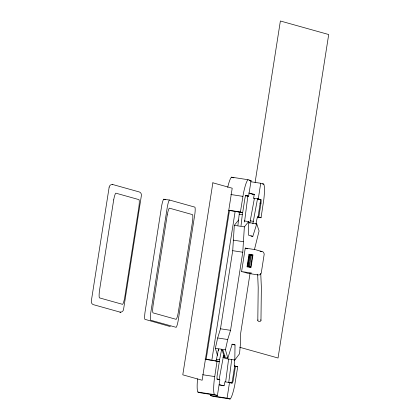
<?xml version="1.0" encoding="UTF-8"?>
<svg xmlns="http://www.w3.org/2000/svg" width="420" height="420" viewBox="0 0 420 420"><rect width="100%" height="100%" fill="white"/><g stroke="black" fill="none" stroke-linecap="round" stroke-linejoin="round"><path stroke-width="0.63" d="M244.235 220.904L248.635 221.582L248.467 235.132L252.829 236.355L256.741 223.85L248.572 222.59M257.807 320.434L258.206 287.522L257.644 274.187M260.967 320.339L261.366 287.411L260.741 273.341M224.779 357.21L224.763 358.47L234.817 360.014L239.537 353.782L240.508 343.093L240.681 333.175L250.084 273.142M234.817 360.014L235.027 344.904L232.208 344.117L227.861 358.066L222.836 357.294M217.455 355.341L215.355 348.28L217.67 337.969L220.484 328.786L232.717 250.677L234.308 225.335L238.581 220.033M227.861 358.066L225.409 349.829L227.724 339.518L230.543 330.335L242.776 252.226L244.361 226.879L248.635 221.582M237.914 225.362L239.222 214.179A5.145 0.751 -81.2 0 0 238.796 212.032M241.012 225.834L242.314 214.652A5.145 0.751 -81.2 0 0 241.894 212.51M244.529 222.002L247.853 196.072L245.632 195.452M234.738 359.924L234.281 363.825A5.145 0.751 -81.2 0 0 234.707 365.967L232.491 380.042A4.841 0.709 -81.2 0 1 231.599 383.056L228.748 382.405L231.709 359.525M217.098 360.943L214.316 379.339A20.68 3.019 -81.2 0 0 214.132 393.939L214.389 394.601L217.418 395.451L219.87 379.822L217.061 378.893A4.841 0.709 -81.2 0 1 217.145 375.648L219.34 361.568L205.034 359.084M250.561 181.703L260.72 183.267L263.755 184.112L264.012 184.774A20.68 3.019 -81.2 0 1 263.828 199.379L261.041 217.775L258.799 217.145L260.998 203.065A4.841 0.709 -81.2 0 0 261.083 199.826L258.274 198.891L253.633 198.177L254.247 194.271L250.425 193.683M225.65 381.927L228.617 359.048M206.131 359.499L229.472 210.43M211.816 360.37L235.158 211.307M234.318 365.909L237.72 366.713L234.749 385.056A20.68 3.019 -81.2 0 1 230.538 398.533L230.102 399L213.591 396.459L210.556 395.608L210.756 394.359M248.624 196.192L245.774 195.536A4.841 0.709 -81.2 0 0 244.876 198.555L242.666 212.63L240.424 212L243.39 193.657A20.68 3.019 -81.2 0 1 247.606 180.18L248.042 179.713L251.071 180.563L248.624 196.192L245.375 195.689M255.103 182.422L280.376 21L328.703 34.529L278.045 358.013L239.762 347.298M241.589 271.546L245.264 248.105L255.318 249.648L262.836 251.795L263.566 252.352L264.222 254.027L261.392 272.171C261.418 273.808 259.906 275.231 258.258 274.943L248.204 273.394L241.589 271.546L251.648 273.094M247.511 266.48L249.354 254.709L252.494 255.192L250.651 266.963L247.511 266.48L250.808 267.083M230.102 399L227.073 398.149L229.52 382.526L224.879 381.812L224.264 385.718L219.172 384.93M258.274 198.891L260.72 183.267M247.963 266.144L249.685 255.166L250.493 255.292L251.276 255.512L249.559 266.485L247.963 266.144L249.559 266.485M248.771 266.264L250.493 255.292M235.478 366.088L233.263 380.163A4.841 0.709 -81.2 0 1 232.37 383.177L229.52 382.526M249.769 223.33L254.41 198.298M252.861 223.808L257.502 198.776L260.311 199.705A4.841 0.709 -81.2 0 1 260.227 202.949L258.027 217.025A5.145 0.751 -81.2 0 0 256.998 218.762L255.906 224.296M214.699 360.854L215.859 361.032A5.145 0.751 -81.2 0 0 216.505 359.237L218.51 349.067M218.626 361.536A5.145 0.751 -81.2 0 0 219.597 359.709L221.608 349.545M254.462 249.485L259.067 230.995L256.741 223.85M169.444 200.015L169.312 200.151A8.799 1.286 -81.2 0 0 167.354 206.74L150.701 313.1A8.799 1.286 -81.2 0 0 150.518 320.182L176.206 327.338A8.799 1.286 -81.2 0 0 178.159 320.749L194.922 213.591A8.799 1.286 -81.2 0 0 194.906 207.144L169.444 200.015L163.627 199.274A8.799 1.286 -81.2 0 0 161.668 205.863L145.016 312.223A8.799 1.286 -81.2 0 0 144.832 319.305L170.384 326.603M248.042 179.713L231.525 177.172L231.089 177.639A20.68 3.019 -81.2 0 0 227.698 187.331M249.165 180.269L251.071 180.563M262.484 183.918L263.755 184.112M252.835 194.408L254.536 194.675M230.806 194.513L242.87 196.371M257.565 199.133L261.046 199.668M259.807 203.123L260.967 203.301M228.989 210.242L240.424 212M228.963 210.42L242.666 212.63M257.639 216.967L258.799 217.145M239.222 214.179L242.314 214.652M257.229 217.187L261.041 217.775M250.257 220.847L253.355 221.319M234.308 225.335L244.361 226.879M250.94 236.061L252.829 236.355M233.179 240.119L243.233 241.668M260.043 251.213L261.928 251.501M232.717 250.677L242.776 252.226M252.651 255.313L249.354 254.709M251.276 255.512L249.685 255.166M220.484 328.786L230.543 330.335M217.67 337.969L227.724 339.518M231.882 344.421L235.027 344.904M215.355 348.28L225.409 349.829M221.834 350.075L223.041 350.259L224.999 356.832L223.188 356.554M223.372 355.645L225.183 355.924M216.505 359.237L219.597 359.709M206.273 359.457L210.735 360.145M212.006 360.339L213.281 360.538M216.709 361.163L219.34 361.568M235.179 366.324L237.72 366.713M202.587 374.714L214.652 376.567M197.589 378.782A20.68 3.019 -81.2 0 0 197.615 391.398L197.878 392.06L214.389 394.601M217.418 395.451L200.907 392.905L197.878 392.06M210.556 395.608L227.073 398.149M231.525 177.172L233.951 177.849M248.63 192.99L254.116 194.528M253.633 198.177L254.741 198.487M163.758 199.138L165.622 199.658M245.264 248.105L247.669 248.777M216.878 379.082L219.093 379.701L223.687 354.916L222.122 350.107M219.24 384.599L223.519 385.802M218.216 349.519L218.573 350.711M260.715 319.804A1.58 1.087 0.7 0 1 259.471 321.473A1.58 1.087 0.7 0 1 257.98 319.882M109.163 187.115L91.298 301.203C91.04 302.862 92.237 304.542 93.902 304.805L120.461 312.239L119.957 312.16C121.627 312.412 123.275 311.173 123.543 309.514L141.403 195.426C141.666 193.767 140.469 192.087 138.799 191.825L112.245 184.391L112.749 184.464C111.074 184.217 109.426 185.451 109.163 187.115M113.683 199.899L99.493 290.546A8.799 1.286 -81.2 0 0 99.398 297.859L122.593 304.353A8.799 1.286 -81.2 0 0 124.703 297.602L138.899 206.96A8.799 1.286 -81.2 0 0 138.989 199.642L115.794 193.148A8.799 1.286 -81.2 0 0 113.683 199.899M167.249 214.898L153.053 305.54A8.799 1.286 -81.2 0 0 152.959 312.853L176.159 319.347A8.799 1.286 -81.2 0 0 178.264 312.596L192.46 221.954A8.799 1.286 -81.2 0 0 192.554 214.641L169.36 208.147A8.799 1.286 -81.2 0 0 167.249 214.898M212.861 182.805L182.789 374.824L202.141 380.242L232.213 188.223L212.861 182.805M248.992 254.21L247.013 266.842L251.008 267.461L252.987 254.825L248.992 254.21"/></g></svg>
